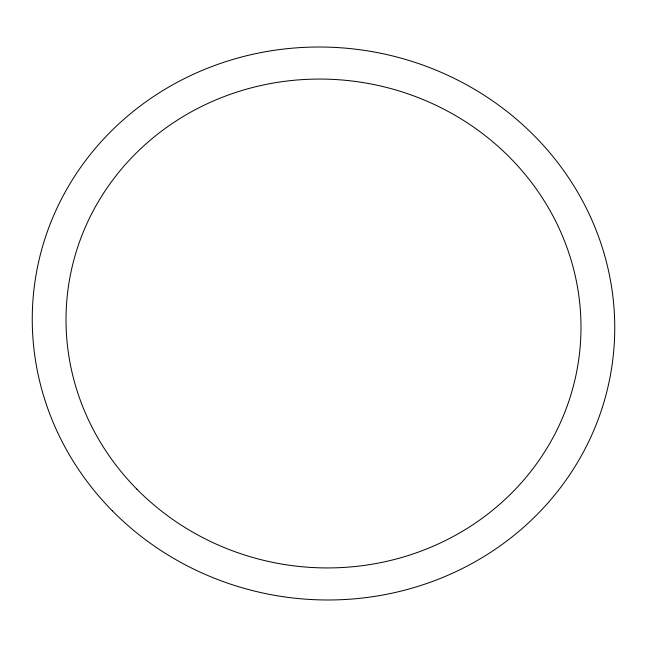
<?xml version="1.0" encoding="UTF-8"?>
<svg xmlns="http://www.w3.org/2000/svg" width="647" height="647" viewBox="0 0 647 647"><rect width="100%" height="100%" fill="white"/><g stroke="black" fill="none" stroke-linecap="round" stroke-linejoin="round"><path stroke-width="0.97" d="M112.335 510.823A291.554 276.164 8.2 0 0 602.794 405.952A291.554 276.164 8.2 0 0 255.371 53.725A291.554 276.164 8.2 0 0 112.335 510.823M136.816 489.108A257.749 244.145 8.2 0 0 570.411 396.393A257.749 244.145 8.2 0 0 263.272 85A257.749 244.145 8.2 0 0 136.816 489.108"/></g></svg>
